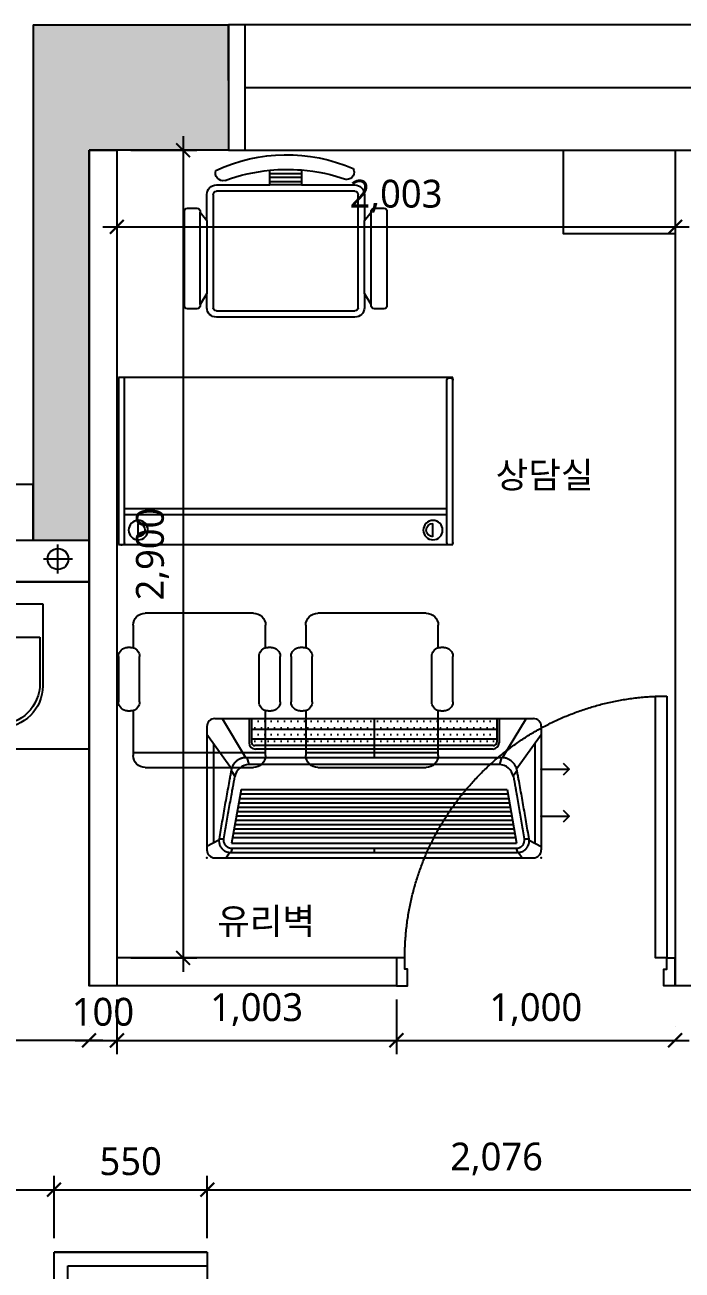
# Model space of a CAD drawing. Header units: metres. Extents: x 11578468 to 47831421, y -58341524 to -14256839.
# Drawn here: x 23782684 to 23785042, y -29024408 to -29019937 of the extents above; entities that cross this region are included whole.
import ezdxf
from ezdxf.enums import TextEntityAlignment as Align

# ---------------------------------------------------------------- set-up
doc = ezdxf.new("R2010")
doc.units = ezdxf.units.M
doc.header["$LTSCALE"] = 50
doc.header["$MEASUREMENT"] = 0
doc.linetypes.add('CENTER2', pattern=[28.575, 19.05, -3.175, 3.175, -3.175])
doc.linetypes.add('DH-HID2', pattern=[1.2, 0.8, -0.4])
doc.layers.get('0').update_dxf_attribs({"linetype": 'CONTINUOUS'})
doc.layers.get('DEFPOINTS').update_dxf_attribs({"linetype": 'CONTINUOUS'})
for name, color, linetype in [('0-ELC TEXT', 7, 'CONTINUOUS'), ('04_FUR', 6, 'CONTINUOUS'), ('3.기호.계단선', 30, 'CONTINUOUS'), ('CO-BATH', 6, 'CONTINUOUS'), ('DVM_INDOOR', 7, 'CONTINUOUS'), ('DVM_UNIT_BP', 7, 'CONTINUOUS'), ('DVM_UNIT_DP', 4, 'CONTINUOUS'), ('DVM_UNIT_LP', 3, 'CONTINUOUS'), ('FU-FURM', 251, 'DH-HID2'), ('FUR', 11, 'CONTINUOUS'), ('wall', 3, 'CONTINUOUS'), ('WIN', 4, 'CONTINUOUS'), ('WINDOW', 4, 'CONTINUOUS'), ('家具', 251, 'CONTINUOUS')]:
    doc.layers.add(name, color=color, linetype=linetype)
doc.layers.add('ha', color=8, linetype='CONTINUOUS', lineweight=5)
doc.layers.add('wall2', color=3, linetype='CONTINUOUS', lineweight=25)
doc.styles.add('HY 울릉도 L', font='malgun.ttf')
doc.styles.add('맑은 고딕', font='malgun.ttf')
doc.dimstyles.new('사본 50', dxfattribs={"dimscale": 50, "dimtxt": 2, "dimasz": 1, "dimexe": 1, "dimexo": 1, "dimgap": 1, "dimtad": 1, "dimdec": 0, "dimrnd": 0.05, "dimdsep": 46, "dimlunit": 6, "dimtxsty": 'HY 울릉도 L', "dimblk": 'ARCHTICK', "dimcen": 2.5, "dimdle": 1, "dimclrd": 133, "dimclre": 133, "dimclrt": 30, "dimadec": 0, "dimazin": 0, "dimtfac": 1, "dimtdec": 0, "dimtix": 1, "dimtmove": 2, "dimatfit": 3, "dimldrblk": 'ARCHTICK', "dimfxl": 1, "dimlwd": -1, "dimlwe": -1, "dimarcsym": 0})

# ---------------------------------------------------------------- blocks, each defined once
blk = doc.blocks.new('*U357')
at = {"layer": 'WIN', "linetype": 'Continuous'}
blk.add_line((60, -25), (4340, -25), dxfattribs=at)
for points in [[(0, -250), (4400, -250), (4400, 200), (0, 200)], [(0, -250), (60, -250), (60, 200), (0, 200)], [(4400, -250), (4340, -250), (4340, 200), (4400, 200)]]:
    blk.add_lwpolyline(points, close=True, dxfattribs=at)
blk = doc.blocks.new('sdagdgds')
at = {"layer": 'ha', "transparency": 33554687}
h = blk.add_hatch(color=256, dxfattribs=at)
h.dxf.hatch_style = 1
h.paths.add_polyline_path([(23725502, -29128457), (23728302, -29128457), (23728302, -29132607), (23728502, -29132607), (23728502, -29128257), (23728302, -29128257), (23725302, -29128257), (23725302, -29132557), (23725502, -29132557)])
h.paths.add_polyline_path([(23728502, -29133657), (23728302, -29133657), (23728302, -29133757), (23725502, -29133757), (23725502, -29133657), (23725302, -29133657), (23725302, -29133757), (23724848.0976572, -29133757), (23724752, -29133757), (23724752, -29136507), (23725152, -29136507), (23725152, -29137657), (23725352, -29137657), (23725352, -29137507), (23727752, -29137507), (23727952, -29137507), (23727952, -29137307), (23725352, -29137307), (23725352, -29136507), (23727052, -29136507), (23727052, -29136707), (23727252, -29136707), (23727252, -29136507), (23727252, -29135757), (23727252, -29135707), (23727052, -29135707), (23727052, -29135757), (23727052, -29136307), (23725352, -29136307), (23724952, -29136307), (23724952, -29133957), (23727052, -29133957), (23727052, -29134507), (23727252, -29134507), (23727252, -29133957), (23728502, -29133957)])
h.paths.add_polyline_path([(23727952, -29138607), (23727752, -29138607), (23727752, -29139637), (23725352, -29139637), (23725352, -29139457), (23725152, -29139457), (23725152, -29140057), (23725352, -29140057), (23725352, -29139837), (23727752, -29139837), (23727752, -29139907), (23727952, -29139907), (23727952, -29139837)])
h.paths.add_polyline_path([(23727952, -29141007), (23727752, -29141007), (23727752, -29142007), (23725352, -29142007), (23725352, -29141857), (23725152, -29141857), (23725152, -29144557), (23725652, -29144557), (23725652, -29144657), (23729552, -29144657), (23729552, -29144457), (23725852, -29144457), (23725852, -29144357), (23725352, -29144357), (23725352, -29142207), (23727952, -29142207)])
h.paths.add_polyline_path([(23731552, -29144307), (23730852, -29144307), (23730852, -29144457), (23730732, -29144457), (23730732, -29144657), (23732052, -29144657), (23732052, -29144457), (23731552, -29144457)])
h.paths.add_polyline_path([(23739502, -29144457), (23736702, -29144457), (23736702, -29144307), (23736002, -29144307), (23736002, -29144457), (23733202, -29144457), (23733202, -29144657), (23739502, -29144657)])
h.paths.add_polyline_path([(23745902, -29143307), (23745702, -29143307), (23745702, -29144457), (23744702, -29144457), (23744702, -29144307), (23744002, -29144307), (23744002, -29144457), (23743102, -29144457), (23743102, -29144657), (23745902, -29144657)])
h.paths.add_polyline_path([(23745902, -29133157), (23745702, -29133157), (23745702, -29139657), (23745902, -29139657)])
h.paths.add_polyline_path([(23745902, -29140857), (23745702, -29140857), (23745702, -29142157), (23745902, -29142157)])
h.paths.add_polyline_path([(23744602, -29136307), (23743902, -29136307), (23743902, -29136657), (23744602, -29136657)])
h.paths.add_polyline_path([(23736702, -29136307), (23736002, -29136307), (23736002, -29136657), (23736702, -29136657)])
h.paths.add_polyline_path([(23731602, -29136307), (23730902, -29136307), (23730902, -29136657), (23731602, -29136657)])
h.paths.add_polyline_path([(23745902, -29130707), (23745702, -29130707), (23745702, -29131957), (23745902, -29131957)])
h.paths.add_polyline_path([(23745902, -29128257), (23743802, -29128257), (23743802, -29128457), (23743802, -29128707), (23744502, -29128707), (23744502, -29128457), (23745702, -29128457), (23745702, -29129607), (23745902, -29129607)])
h.paths.add_polyline_path([(23731602, -29128457), (23731602, -29128257), (23730902, -29128257), (23730902, -29130107), (23731102, -29130107), (23731102, -29128707), (23731602, -29128707)])
h.paths.add_polyline_path([(23736702, -29128257), (23736002, -29128257), (23736002, -29128457), (23736002, -29128707), (23736702, -29128707), (23736702, -29128457)])
at = {"layer": 'wall'}
for p, q in [((23730902, -29128257), (23731602, -29128257)), ((23730902, -29128257), (23730902, -29130107)), ((23731602, -29128457), (23731602, -29128257)), ((23731602, -29128457), (23731602, -29128707)), ((23731102, -29128707), (23731102, -29130107)), ((23731602, -29128707), (23731102, -29128707))]:
    blk.add_line(p, q, dxfattribs=at)
at = {"layer": 'WIN', "linetype": 'Continuous'}
blk.add_lwpolyline([(23730902, -29129907), (23728502, -29129907), (23728502, -29130107), (23730902, -29130107)], close=True, dxfattribs=at)
blk.add_blockref('*U357', (23731602, -29128457), dxfattribs=at)
blk = doc.blocks.new('B-003')
blk.add_line((0, 0), (0, -65))
at = {"layer": 'CO-BATH'}
for p, q in [((-252.5, 0), (-252.5, -295)), ((252.5, 0), (-252.5, 0)), ((252.5, -295), (252.5, 0)), ((-102.5, -445), (102.5, -445))]:
    blk.add_line(p, q, dxfattribs=at)
at = {"layer": 'CO-BATH', "color": 8}
for p, q in [((-12.5, -60), (-12.5, -150.5)), ((12.5, -60), (12.5, -150.5)), ((-242.5, -120), (-242.5, -285)), ((242.5, -120), (-242.5, -120)), ((242.5, -285), (242.5, -120)), ((-14.5, -155.5), (-14.5, -160.5)), ((-14.5, -160.5), (14.5, -160.5)), ((-13.5, -150.5), (-13.5, -155.5)), ((13.5, -150.5), (13.5, -155.5)), ((14.5, -155.5), (14.5, -160.5)), ((-92.5, -435), (92.5, -435))]:
    blk.add_line(p, q, dxfattribs=at)
at = {"layer": 'CO-BATH', "color": 251}
for p, q in [((-14.5, -155.5), (14.5, -155.5)), ((-13.5, -150.5), (13.5, -150.5))]:
    blk.add_line(p, q, dxfattribs=at)
at = {"layer": 'CO-BATH', "color": 8}
blk.add_circle((0, -195), 25, dxfattribs=at)
at = {"layer": 'CO-BATH', "color": 251}
blk.add_circle((0, -195), 20, dxfattribs=at)
at = {"layer": 'CO-BATH', "color": 8}
for centre, radius, start, end in [((0, -60), 35, 290.9248, 249.0751), ((0, -60), 12.5, 360, 180), ((-92.5, -285), 150, 180, 270), ((92.5, -285), 150, 270, 0)]:
    blk.add_arc(centre, radius, start, end, dxfattribs=at)
at = {"layer": 'CO-BATH', "color": 251}
for radius, start, end in [(30, 294.6243, 245.3757), (25, 300, 240), (18, 313.9829, 226.017)]:
    blk.add_arc((0, -60), radius, start, end, dxfattribs=at)
at = {"layer": 'CO-BATH'}
for centre, start, end in [((-102.5, -295), 180, 270), ((102.5, -295), 270, 0)]:
    blk.add_arc(centre, 150, start, end, dxfattribs=at)
blk = doc.blocks.new('$plan$00002539')
at = {"layer": 'FUR', "color": 251}
for p, q in [((581.9, 600), (970.6, 600)), ((1201.4, 600), (1590.1, 600)), ((538.4, 395.7), (538.4, 556.6)), ((538.4, 545.7), (1014.1, 545.7)), ((1014.1, 556.6), (1014.1, 395.7)), ((1157.9, 395.7), (1157.9, 556.6)), ((1157.9, 545.7), (1633.6, 545.7)), ((1633.6, 556.6), (1633.6, 395.7)), ((486, 201.5), (486, 364.4)), ((518.6, 396.9), (529.4, 396.9)), ((562, 364.4), (562, 201.5)), ((990.5, 364.4), (990.5, 201.5)), ((1023.1, 396.9), (1033.9, 396.9)), ((1066.5, 364.4), (1066.5, 201.5)), ((1105.5, 201.5), (1105.5, 364.4)), ((1138.1, 396.9), (1148.9, 396.9)), ((1181.5, 364.4), (1181.5, 201.5)), ((1610, 364.4), (1610, 201.5)), ((1642.6, 396.9), (1653.4, 396.9)), ((1686, 364.4), (1686, 201.5)), ((529.4, 168.9), (518.6, 168.9)), ((538.4, 89.6), (538.4, 170.2)), ((1014.1, 170.2), (1014.1, 89.6)), ((1033.9, 168.9), (1023.1, 168.9)), ((1023.1, 168.9), (1023.1, 168.9)), ((1148.9, 168.9), (1138.1, 168.9)), ((1157.9, 89.6), (1157.9, 170.2)), ((1633.6, 170.2), (1633.6, 89.6)), ((1653.4, 168.9), (1642.6, 168.9)), ((970.6, 46.2), (581.9, 46.2)), ((1590.1, 46.2), (1201.4, 46.2)), ((485.9, -800), (485.9, -200)), ((485.9, -200), (1685.9, -200)), ((494.6, -199), (499, -199)), ((507.6, -207.7), (507.6, -799)), ((1664.2, -207.7), (1664.2, -790.3)), ((1677.2, -199), (1672.9, -199)), ((1685.9, -200), (1685.9, -800)), ((557.3, -228.3), (557.3, -276.1)), ((1614.6, -228.3), (1614.6, -276.1)), ((507.6, -308.6), (1664.2, -308.6)), ((507.6, -330.3), (1664.2, -330.3)), ((582.8, -800), (485.9, -800)), ((582.8, -800), (485.9, -800)), ((1685.9, -800), (582.8, -800)), ((582.8, -800), (582.8, -800)), ((1672.9, -799), (1677.2, -799)), ((1334.6, -1016.8), (837.2, -1016.8)), ((722.5, -1057.8), (722.5, -1396.9)), ((767.7, -1046.5), (733.8, -1046.5)), ((779, -1061.9), (779, -1057.8)), ((803.3, -1102), (779, -1061.9)), ((779, -1061.9), (779, -1393.5)), ((803.3, -1050.7), (803.3, -1102)), ((825.9, -1457.7), (825.9, -1050.7)), ((837.2, -1039.4), (1334.6, -1039.4)), ((1345.9, -1050.7), (1345.9, -1457.7)), ((1368.5, -1102), (1368.5, -1050.7)), ((1392.9, -1061.9), (1368.5, -1102)), ((1392.9, -1057.8), (1392.9, -1061.9)), ((1392.9, -1061.9), (1392.9, -1393.5)), ((1438.1, -1046.5), (1404.2, -1046.5)), ((1449.4, -1396.9), (1449.4, -1057.8)), ((803.3, -1363.5), (803.3, -1102)), ((1368.5, -1102), (1368.5, -1363.5)), ((779, -1393.5), (803.3, -1363.5)), ((803.3, -1363.5), (803.3, -1457.7)), ((1368.5, -1457.7), (1368.5, -1363.5)), ((1368.5, -1363.5), (1392.9, -1393.5)), ((733.8, -1408.2), (767.7, -1408.2)), ((779, -1396.9), (779, -1393.5)), ((1392.9, -1393.5), (1392.9, -1396.9)), ((1404.2, -1408.2), (1438.1, -1408.2)), ((1334.6, -1469), (837.2, -1469)), ((837.2, -1491.6), (1029.3, -1491.6)), ((1142.6, -1491.6), (1029.3, -1491.6)), ((1029.3, -1491.6), (1029.3, -1544.5)), ((1142.6, -1503.1), (1029.3, -1503.1)), ((1142.6, -1518.5), (1029.3, -1518.5)), ((1142.6, -1545.4), (1142.6, -1491.6)), ((1142.6, -1491.6), (1334.6, -1491.6)), ((1142.6, -1531.5), (1029.3, -1531.5))]:
    blk.add_line(p, q, dxfattribs=at)
for centre in [(557.3, -252.2), (1614.6, -252.2)]:
    blk.add_circle(centre, 34.7, dxfattribs=at)
for centre, radius, start, end in [((581.9, 556.6), 43.4, 90, 180), ((970.6, 556.6), 43.4, 0, 90), ((1201.4, 556.6), 43.4, 90, 180), ((1590.1, 556.6), 43.4, 0, 90), ((518.6, 364.4), 32.6, 90, 180), ((529.4, 364.4), 32.6, 73.9721, 90), ((529.4, 364.4), 32.6, 0, 73.9721), ((1023.1, 364.4), 32.6, 106.0279, 180), ((1023.1, 364.4), 32.6, 90, 106.0279), ((1033.9, 364.4), 32.6, 0, 90), ((1138.1, 364.4), 32.6, 90, 180), ((1148.9, 364.4), 32.6, 73.9721, 90), ((1148.9, 364.4), 32.6, 0, 73.9721), ((1642.6, 364.4), 32.6, 106.0279, 180), ((1642.6, 364.4), 32.6, 90, 106.0279), ((1653.4, 364.4), 32.6, 0, 90), ((518.6, 201.5), 32.6, 180, 270), ((529.4, 201.5), 32.6, 286.0279, 0), ((1023.1, 201.5), 32.6, 180, 253.9721), ((1033.9, 201.5), 32.6, 270, 0), ((1138.1, 201.5), 32.6, 180, 270), ((1148.9, 201.5), 32.6, 286.0279, 0), ((1642.6, 201.5), 32.6, 180, 253.9721), ((1653.4, 201.5), 32.6, 270, 0), ((529.4, 201.5), 32.6, 270, 286.0279), ((1023.1, 201.5), 32.6, 253.9721, 270), ((1148.9, 201.5), 32.6, 270, 286.0279), ((1642.6, 201.5), 32.6, 253.9721, 270), ((581.9, 89.6), 43.4, 180, 270), ((970.6, 89.6), 43.4, 270, 0), ((1201.4, 89.6), 43.4, 180, 270), ((1590.1, 89.6), 43.4, 270, 0), ((494.6, -207.7), 8.69, 90, 180), ((499, -207.7), 8.69, 0, 90), ((1672.9, -207.7), 8.69, 90, 180), ((1677.2, -207.7), 8.69, 0, 90), ((557.3, -252.2), 23.9, 270, 90), ((1614.6, -252.2), 23.9, 90, 270), ((1672.9, -790.3), 8.69, 180, 270), ((1677.2, -790.3), 8.69, 270, 0), ((837.2, -1050.7), 33.9, 90, 180), ((1334.6, -1050.7), 33.9, 0, 90), ((733.8, -1057.8), 11.3, 90, 180), ((767.7, -1057.8), 11.3, 0, 90), ((837.2, -1050.7), 11.3, 90, 180), ((1334.6, -1050.7), 11.3, 0, 90), ((1404.2, -1057.8), 11.3, 90, 180), ((1438.1, -1057.8), 11.3, 0, 90), ((733.8, -1396.9), 11.3, 180, 270), ((767.7, -1396.9), 11.3, 270, 0), ((1404.2, -1396.9), 11.3, 180, 270), ((1438.1, -1396.9), 11.3, 270, 0), ((837.2, -1457.7), 33.9, 180, 270), ((837.2, -1457.7), 11.3, 180, 270), ((1334.6, -1457.7), 33.9, 270, 0), ((1334.6, -1457.7), 11.3, 270, 0), ((862.3, -1535.1), 28.4, 77.6258, 197.8047), ((1091.3, -907.2), 640.3, 249.6237, 264.4446), ((1091.3, -907.2), 640.3, 274.5944, 289.5086), ((1304.2, -1537.9), 27.2, 332.4673, 88.0646), ((1089.1, -999), 601, 245.0156, 293.4469), ((1091.3, -907.2), 640.3, 264.4446, 274.5944)]:
    blk.add_arc(centre, radius, start, end, dxfattribs=at)
blk = doc.blocks.new('_ArchTick')
at = {"color": 0, "linetype": 'ByBlock', "const_width": 0.15}
blk.add_lwpolyline([(-0.5, -0.5), (0.5, 0.5)], dxfattribs=at)
blk = doc.blocks.new('*D2353')
at = {"layer": 'DEFPOINTS', "color": 0}
for p in [(23782113.7, -29023582.7), (23782113.7, -29023582.7), (23782913.7, -29023582.7)]:
    blk.add_point(p, dxfattribs=at)
at = {"layer": 'wall', "color": 133, "ltscale": 10}
for p, q in [((23782113.7, -29023532.7), (23782113.7, -29023532.7)), ((23782913.7, -29023532.7), (23782913.7, -29023532.7)), ((23782963.7, -29023582.7), (23782063.7, -29023582.7))]:
    blk.add_line(p, q, dxfattribs=at)
at = {"layer": 'wall', "color": 133, "xscale": 50, "yscale": 50, "zscale": 50, "rotation": 180}
blk.add_blockref('_ArchTick', (23782113.7, -29023582.7), dxfattribs=at)
at = {"layer": 'wall', "color": 133, "xscale": 50, "yscale": 50, "zscale": 50}
blk.add_blockref('_ArchTick', (23782913.7, -29023582.7), dxfattribs=at)
at = {"layer": 'wall', "color": 30, "ltscale": 10, "insert": (23782513.7, -29023481.1), "char_height": 100, "attachment_point": 5, "style": 'HY 울릉도 L'}
blk.add_mtext('800', dxfattribs=at)
blk = doc.blocks.new('*D2410')
at = {"layer": 'DEFPOINTS', "color": 0}
for p in [(23782788.1, -29024118.9), (23781713.7, -29024336.6), (23782788.1, -29024342.8)]:
    blk.add_point(p, dxfattribs=at)
at = {"layer": 'wall', "color": 133, "ltscale": 10}
for p, q in [((23781713.7, -29024286.6), (23781713.7, -29024068.9)), ((23782788.1, -29024292.8), (23782788.1, -29024068.9)), ((23781663.7, -29024118.9), (23782838.1, -29024118.9))]:
    blk.add_line(p, q, dxfattribs=at)
at = {"layer": 'wall', "color": 133, "xscale": 50, "yscale": 50, "zscale": 50, "rotation": 180}
blk.add_blockref('_ArchTick', (23781713.7, -29024118.9), dxfattribs=at)
at = {"layer": 'wall', "color": 133, "xscale": 50, "yscale": 50, "zscale": 50}
blk.add_blockref('_ArchTick', (23782788.1, -29024118.9), dxfattribs=at)
at = {"layer": 'wall', "color": 30, "ltscale": 10, "insert": (23782250.9, -29024008.6), "char_height": 100, "attachment_point": 5, "style": 'HY 울릉도 L'}
blk.add_mtext('1,074', dxfattribs=at)
blk = doc.blocks.new('*D2411')
at = {"layer": 'DEFPOINTS', "color": 0}
for p in [(23783338.1, -29024118.9), (23782788.1, -29024342.8), (23783338.1, -29024342.8)]:
    blk.add_point(p, dxfattribs=at)
at = {"layer": 'wall', "color": 133, "ltscale": 10}
for p, q in [((23782788.1, -29024292.8), (23782788.1, -29024068.9)), ((23783338.1, -29024292.8), (23783338.1, -29024068.9)), ((23782738.1, -29024118.9), (23783388.1, -29024118.9))]:
    blk.add_line(p, q, dxfattribs=at)
at = {"layer": 'wall', "color": 133, "xscale": 50, "yscale": 50, "zscale": 50, "rotation": 180}
blk.add_blockref('_ArchTick', (23782788.1, -29024118.9), dxfattribs=at)
at = {"layer": 'wall', "color": 133, "xscale": 50, "yscale": 50, "zscale": 50}
blk.add_blockref('_ArchTick', (23783338.1, -29024118.9), dxfattribs=at)
at = {"layer": 'wall', "color": 30, "ltscale": 10, "insert": (23783063.1, -29024017.2), "char_height": 100, "attachment_point": 5, "style": 'HY 울릉도 L'}
blk.add_mtext('550', dxfattribs=at)
blk = doc.blocks.new('*D2412')
at = {"layer": 'DEFPOINTS', "color": 0}
for p in [(23785413.7, -29024085.5), (23785413.7, -29024118.9), (23783338.1, -29024342.8)]:
    blk.add_point(p, dxfattribs=at)
at = {"layer": 'wall', "color": 133, "ltscale": 10}
for p, q in [((23783338.1, -29024292.8), (23783338.1, -29024068.9)), ((23783288.1, -29024118.9), (23785463.7, -29024118.9)), ((23785413.7, -29024135.5), (23785413.7, -29024168.9))]:
    blk.add_line(p, q, dxfattribs=at)
at = {"layer": 'wall', "color": 133, "xscale": 50, "yscale": 50, "zscale": 50, "rotation": 180}
blk.add_blockref('_ArchTick', (23783338.1, -29024118.9), dxfattribs=at)
at = {"layer": 'wall', "color": 133, "xscale": 50, "yscale": 50, "zscale": 50}
blk.add_blockref('_ArchTick', (23785413.7, -29024118.9), dxfattribs=at)
at = {"layer": 'wall', "color": 30, "ltscale": 10, "insert": (23784375.9, -29024008.8), "char_height": 100, "attachment_point": 5, "style": 'HY 울릉도 L'}
blk.add_mtext('2,076', dxfattribs=at)
blk = doc.blocks.new('*U2426')
at = {"layer": 'WIN', "linetype": 'Continuous', "transparency": 33554687}
for points in [[(30, 1140), (30, 200), (70, 200), (70, 1140)], [(0, 200), (0, 100), (40, 100), (40, 160), (30, 160), (30, 200)], [(1000, 200), (1000, 100), (960, 100), (960, 160), (970, 160), (970, 200)]]:
    blk.add_lwpolyline(points, close=True, dxfattribs=at)
at = {"layer": 'WIN', "linetype": 'CENTER2', "ltscale": 20, "transparency": 33554687}
blk.add_arc((30, 200), 940, 0, 90, dxfattribs=at)
blk = doc.blocks.new('*D2430')
at = {"layer": 'DEFPOINTS', "color": 0}
for p in [(23782913.7, -29023582.7), (23783013.7, -29023582.7), (23783013.7, -29023582.7)]:
    blk.add_point(p, dxfattribs=at)
at = {"layer": 'wall', "color": 133, "ltscale": 10}
for p, q in [((23782913.7, -29023532.7), (23782913.7, -29023532.7)), ((23783013.7, -29023532.7), (23783013.7, -29023532.7)), ((23782863.7, -29023582.7), (23783063.7, -29023582.7))]:
    blk.add_line(p, q, dxfattribs=at)
at = {"layer": 'wall', "color": 133, "xscale": 50, "yscale": 50, "zscale": 50}
blk.add_blockref('_ArchTick', (23782913.7, -29023582.7), dxfattribs=at)
at = {"layer": 'wall', "color": 133, "xscale": 50, "yscale": 50, "zscale": 50, "rotation": 180}
blk.add_blockref('_ArchTick', (23783013.7, -29023582.7), dxfattribs=at)
at = {"layer": 'wall', "color": 30, "ltscale": 10, "insert": (23782963.7, -29023480.8), "char_height": 100, "attachment_point": 5, "style": 'HY 울릉도 L'}
blk.add_mtext('100', dxfattribs=at)
blk = doc.blocks.new('*D2431')
at = {"layer": 'DEFPOINTS', "color": 0}
for p in [(23784016.7, -29023582.7), (23785016.7, -29023582.7), (23785016.7, -29023582.7)]:
    blk.add_point(p, dxfattribs=at)
at = {"layer": 'wall', "color": 133, "ltscale": 10}
for p, q in [((23784016.7, -29023532.7), (23784016.7, -29023532.7)), ((23785016.7, -29023532.7), (23785016.7, -29023532.7)), ((23783966.7, -29023582.7), (23785066.7, -29023582.7))]:
    blk.add_line(p, q, dxfattribs=at)
at = {"layer": 'wall', "color": 133, "xscale": 50, "yscale": 50, "zscale": 50, "rotation": 180}
blk.add_blockref('_ArchTick', (23784016.7, -29023582.7), dxfattribs=at)
at = {"layer": 'wall', "color": 133, "xscale": 50, "yscale": 50, "zscale": 50}
blk.add_blockref('_ArchTick', (23785016.7, -29023582.7), dxfattribs=at)
at = {"layer": 'wall', "color": 30, "ltscale": 10, "insert": (23784516.7, -29023472.4), "char_height": 100, "attachment_point": 5, "style": 'HY 울릉도 L'}
blk.add_mtext('1,000', dxfattribs=at)
blk = doc.blocks.new('1212412')
at = {"ltscale": 30}
for p, q in [((23839185.8, -29096854.2), (23839185.8, -29096749.2)), ((23839238.3, -29096801.7), (23839133.3, -29096801.7))]:
    blk.add_line(p, q, dxfattribs=at)
blk.add_circle((23839185.8, -29096801.7), 37.5, dxfattribs=at)
blk = doc.blocks.new('*D2435')
at = {"layer": 'DEFPOINTS', "color": 0}
for p in [(23783013.7, -29020386.6), (23783013.7, -29023286.6), (23783251.1, -29023286.6)]:
    blk.add_point(p, dxfattribs=at)
at = {"layer": 'wall', "color": 133, "ltscale": 10}
for p, q in [((23783251.1, -29020336.6), (23783251.1, -29023336.6)), ((23783063.7, -29020386.6), (23783301.1, -29020386.6)), ((23783063.7, -29023286.6), (23783301.1, -29023286.6))]:
    blk.add_line(p, q, dxfattribs=at)
at = {"layer": 'wall', "color": 133, "xscale": 50, "yscale": 50, "zscale": 50}
for p, rotation in [((23783251.1, -29020386.6), 90), ((23783251.1, -29023286.6), 270)]:
    blk.add_blockref('_ArchTick', p, dxfattribs=dict(at, rotation=rotation))
at = {"layer": 'wall', "color": 30, "ltscale": 10, "insert": (23783141.1, -29021836.6), "char_height": 100, "attachment_point": 5, "rotation": 90, "style": 'HY 울릉도 L'}
blk.add_mtext('2,900', dxfattribs=at)
blk = doc.blocks.new('13')
at = {"layer": 'FU-FURM', "color": 8, "ltscale": 30}
for p, q in [((23838748.4, -29105335.8), (23838748.4, -29104785.8)), ((23838748.4, -29104785.8), (23839348.4, -29104785.8)), ((23838748.4, -29104785.8), (23838748.4, -29105335.8)), ((23838798.4, -29105285.8), (23838798.4, -29104785.8)), ((23838798.4, -29104785.8), (23839298.4, -29104785.8)), ((23839298.4, -29104785.8), (23839298.4, -29105285.8)), ((23839348.4, -29104785.8), (23839348.4, -29105335.8)), ((23839348.4, -29104785.8), (23839948.4, -29104785.8)), ((23839398.4, -29105285.8), (23839398.4, -29104785.8)), ((23839398.4, -29104785.8), (23839898.4, -29104785.8)), ((23839898.4, -29104785.8), (23839898.4, -29105285.8)), ((23839948.4, -29104785.8), (23839948.4, -29105335.8)), ((23839948.4, -29104785.8), (23840548.4, -29104785.8)), ((23839998.4, -29105285.8), (23839998.4, -29104785.8)), ((23839998.4, -29104785.8), (23840498.4, -29104785.8)), ((23840498.4, -29104785.8), (23840498.4, -29105285.8)), ((23840548.4, -29104785.8), (23840548.4, -29105335.8)), ((23839298.4, -29105285.8), (23838798.4, -29105285.8)), ((23839898.4, -29105285.8), (23839398.4, -29105285.8)), ((23840498.4, -29105285.8), (23839998.4, -29105285.8)), ((23839348.4, -29105335.8), (23838748.4, -29105335.8)), ((23839948.4, -29105335.8), (23839348.4, -29105335.8)), ((23840548.4, -29105335.8), (23839948.4, -29105335.8))]:
    blk.add_line(p, q, dxfattribs=at)
blk = doc.blocks.new('*D2448')
at = {"layer": 'DEFPOINTS', "color": 0}
for p in [(23783013.7, -29023386.6), (23784016.7, -29023386.6), (23784016.7, -29023582.7)]:
    blk.add_point(p, dxfattribs=at)
at = {"layer": 'wall', "color": 133, "ltscale": 10}
for p, q in [((23783013.7, -29023436.6), (23783013.7, -29023632.7)), ((23784016.7, -29023436.6), (23784016.7, -29023632.7)), ((23782963.7, -29023582.7), (23784066.7, -29023582.7))]:
    blk.add_line(p, q, dxfattribs=at)
at = {"layer": 'wall', "color": 133, "xscale": 50, "yscale": 50, "zscale": 50, "rotation": 180}
blk.add_blockref('_ArchTick', (23783013.7, -29023582.7), dxfattribs=at)
at = {"layer": 'wall', "color": 133, "xscale": 50, "yscale": 50, "zscale": 50}
blk.add_blockref('_ArchTick', (23784016.7, -29023582.7), dxfattribs=at)
at = {"layer": 'wall', "color": 30, "ltscale": 10, "insert": (23783515.2, -29023472.4), "char_height": 100, "attachment_point": 5, "style": 'HY 울릉도 L'}
blk.add_mtext('1,003', dxfattribs=at)
blk = doc.blocks.new('*D2464')
at = {"layer": 'DEFPOINTS', "color": 0}
for p in [(23783013.7, -29020386.6), (23785016.7, -29020386.6), (23785016.7, -29020661.8)]:
    blk.add_point(p, dxfattribs=at)
at = {"layer": 'wall', "color": 133, "ltscale": 10}
for p, q in [((23783013.7, -29020436.6), (23783013.7, -29020711.8)), ((23785016.7, -29020436.6), (23785016.7, -29020711.8)), ((23782963.7, -29020661.8), (23785066.7, -29020661.8))]:
    blk.add_line(p, q, dxfattribs=at)
at = {"layer": 'wall', "color": 133, "xscale": 50, "yscale": 50, "zscale": 50, "rotation": 180}
blk.add_blockref('_ArchTick', (23783013.7, -29020661.8), dxfattribs=at)
at = {"layer": 'wall', "color": 133, "xscale": 50, "yscale": 50, "zscale": 50}
blk.add_blockref('_ArchTick', (23785016.7, -29020661.8), dxfattribs=at)
at = {"layer": 'wall', "color": 30, "ltscale": 10, "insert": (23784015.2, -29020551.7), "char_height": 100, "attachment_point": 5, "style": 'HY 울릉도 L'}
blk.add_mtext('2,003', dxfattribs=at)
blk = doc.blocks.new('DVM_DP_VEC')
at = {"layer": 'DVM_UNIT_DP', "color": 0}
blk.add_line((0, 0), (100, 0), dxfattribs=at)
blk.add_lwpolyline([(78.8, 21.2), (100, 0), (78.8, -21.2)], dxfattribs=at)
blk.add_point((0, 0), dxfattribs=at)
blk = doc.blocks.new('DVM_LP_VEC')
at = {"layer": 'DVM_UNIT_LP', "color": 0}
blk.add_line((0, 0), (100, 0), dxfattribs=at)
blk.add_lwpolyline([(78.8, 21.2), (100, 0), (78.8, -21.2)], dxfattribs=at)
blk.add_point((0, 0), dxfattribs=at)
blk = doc.blocks.new('DVM_ID_CST_WF1W_AP_970X135X410_T_BLO')
at = {"layer": 'DVM_INDOOR'}
h = blk.add_hatch(dxfattribs=at)
h.set_pattern_fill('DOTS', color=0, scale=15)
h.set_pattern_definition([(0, (0, 0), (11.90625, 23.8125), [0, -23.8125])])
h.paths.add_polyline_path([(439.8, 426.9), (-439.8, 426.9), (-439.8, 415.1, 0.414214), (-427.8, 403.1), (427.8, 403.1, 0.414214), (439.8, 415.1)])
h.paths.add_polyline_path([(439.8, 461.7), (-439.8, 461.7), (-439.8, 426.9), (439.8, 426.9)])
h.paths.add_polyline_path([(439.8, 500.1), (-439.8, 500.1), (-439.8, 461.7), (439.8, 461.7)])
at = {"layer": 'DVM_INDOOR', "color": 0}
for p, q in [((-571.5, 500.1), (571.5, 500.1)), ((-545.5, 500.1), (-461, 360)), ((-448.5, 500.1), (-448.5, 413.7)), ((-439.8, 500.1), (-439.8, 415.1)), ((0, 499.5), (0, 360)), ((439.8, 500.1), (439.8, 415.1)), ((448.5, 500.1), (448.5, 413.7)), ((545.5, 500.1), (461, 360)), ((-600, 471.6), (-600, 28.6)), ((-439.6, 461.7), (439.8, 461.7)), ((600, 471.6), (600, 28.6)), ((-511.5, 319.5), (-600, 442.6)), ((-576.8, 410.1), (-576.8, 52.9)), ((439.8, 426.9), (-439.8, 426.9)), ((427.8, 403.1), (-427.8, 403.1)), ((511.5, 319.5), (600, 442.6)), ((576.8, 410.1), (576.8, 53)), ((-461, 360), (460.9, 360)), ((-456.7, 360), (-449.8, 334.8)), ((425.5, 390.7), (-425.6, 390.7)), ((456.7, 360), (449.8, 334.8)), ((-513, 313.3), (-499.3, 293.9)), ((448.5, 334.8), (-448.5, 334.8)), ((513, 313.3), (499.3, 293.9)), ((-476.9, 245.9), (-511.1, 53.5)), ((-479.8, 229.5), (479.8, 229.5)), ((-476.9, 245.9), (476.9, 245.9)), ((476.9, 245.9), (511.2, 53.5)), ((-488.2, 182.4), (488.2, 182.4)), ((-485.4, 198), (485.4, 198)), ((-482.6, 213.6), (482.6, 213.6)), ((-496.5, 135.8), (496.5, 135.8)), ((-493.7, 151.4), (493.7, 151.4)), ((-490.9, 167), (490.9, 167)), ((-502.1, 104.4), (502.1, 104.4)), ((-499.3, 120.2), (499.3, 120.2)), ((-556.7, 63.5), (-600, 40.7)), ((-556.2, 68.5), (-538.9, 68.5)), ((-511.1, 53.5), (511.2, 53.5)), ((-507.6, 73.5), (507.6, 73.5)), ((-504.8, 89.1), (504.8, 89.1)), ((538.9, 68.6), (556.2, 68.5)), ((556.7, 63.5), (600, 40.8)), ((-571.5, 0.1), (571.5, 0.1)), ((-518.6, 19.8), (-530.9, 0.1)), ((-509.2, 33.4), (-514.6, 19.6)), ((-514.6, 19.6), (514.6, 19.6)), ((509.2, 33.4), (-509.2, 33.4)), ((0, 33.4), (0, 19.6)), ((509.2, 33.4), (514.6, 19.6)), ((518.6, 19.8), (530.9, 0.1))]:
    blk.add_line(p, q, dxfattribs=at)
for centre, radius, start, end in [((-571.5, 471.6), 28.5, 89.9991, 180), ((571.5, 471.6), 28.5, 0, 89.9991), ((-425.5, 413.7), 23, 180, 270), ((-427.8, 415.1), 12, 180, 270), ((425.5, 413.7), 23, 270, 0), ((427.8, 415.1), 12, 270, 0), ((-448.5, 282.8), 52, 90, 169.5496), ((448.5, 282.8), 52, 10.4498, 90), ((-571.5, 28.6), 28.5, 180, 269.9991), ((571.5, 28.6), 28.5, 269.9991, 0)]:
    blk.add_arc(centre, radius, start, end, dxfattribs=at)
for points, knots in [([(-461, 360), (-461.1, 360), (-461.2, 360), (-461.3, 360), (-461.4, 360), (-461.5, 360), (-461.6, 360), (-461.8, 360), (-461.9, 359.9), (-462, 359.9), (-462.1, 359.9), (-462.3, 359.9), (-462.4, 359.9), (-462.5, 359.9), (-462.6, 359.9), (-462.8, 359.9), (-462.9, 359.9), (-463, 359.9), (-463.1, 359.9), (-463.2, 359.9), (-463.4, 359.9), (-463.5, 359.9), (-463.6, 359.9), (-463.7, 359.8), (-463.9, 359.8), (-464, 359.8), (-464.1, 359.8), (-464.2, 359.8), (-464.3, 359.8), (-464.5, 359.8), (-464.6, 359.8), (-464.7, 359.8), (-464.8, 359.7), (-465, 359.7), (-465.1, 359.7), (-465.2, 359.7), (-465.3, 359.7), (-465.4, 359.7), (-465.6, 359.7), (-465.7, 359.7), (-465.8, 359.6), (-466.3, 359.6), (-467.1, 359.5), (-468.1, 359.3), (-468.9, 359.2), (-469.5, 359.1), (-469.8, 359.1), (-469.8, 359), (-469.9, 359), (-470, 359), (-470.1, 359), (-470.3, 359), (-470.7, 358.9), (-471.4, 358.7), (-472.3, 358.5), (-473.1, 358.3), (-473.7, 358.2), (-474.2, 358), (-474.6, 357.9), (-475, 357.8), (-475.4, 357.7), (-475.8, 357.6), (-476, 357.5), (-476.2, 357.5), (-476.3, 357.4), (-476.4, 357.4), (-476.5, 357.4), (-476.6, 357.3), (-476.9, 357.2), (-477.2, 357.1), (-477.6, 357), (-477.9, 356.9), (-478, 356.8), (-478.2, 356.8), (-478.3, 356.8), (-478.4, 356.7), (-478.6, 356.6), (-479, 356.5), (-479.5, 356.3), (-480.1, 356), (-480.8, 355.8), (-481.3, 355.5), (-481.8, 355.3), (-482.1, 355.2), (-482.4, 355.1), (-482.6, 355), (-482.8, 354.9), (-483, 354.8), (-483.2, 354.7), (-483.4, 354.6), (-483.6, 354.5), (-483.8, 354.4), (-484.1, 354.2), (-484.3, 354.1), (-484.5, 354), (-484.8, 353.9), (-485.1, 353.7), (-485.3, 353.6), (-485.7, 353.4), (-486, 353.2), (-486.4, 353), (-486.7, 352.8), (-487, 352.6), (-487.5, 352.3), (-488.1, 352), (-488.6, 351.7), (-489, 351.4), (-489.5, 351.1), (-489.9, 350.8), (-490.3, 350.6), (-490.5, 350.4), (-490.7, 350.2), (-491, 350.1), (-491.2, 349.9), (-491.6, 349.6), (-492, 349.3), (-492.3, 349.1), (-492.5, 348.9), (-492.7, 348.8), (-492.8, 348.7), (-492.9, 348.6), (-493, 348.6), (-493, 348.5), (-493.1, 348.5), (-493.1, 348.5), (-493.1, 348.4), (-493.2, 348.4), (-493.2, 348.4), (-493.2, 348.4), (-493.2, 348.4), (-493.2, 348.4), (-493.2, 348.4), (-493.2, 348.4), (-493.2, 348.4), (-493.2, 348.4), (-493.2, 348.4), (-493.2, 348.4), (-493.2, 348.4), (-493.2, 348.4), (-493.2, 348.4), (-493.2, 348.4), (-493.2, 348.4), (-493.2, 348.4), (-493.2, 348.4), (-493.2, 348.4), (-493.2, 348.4), (-493.2, 348.4), (-493.2, 348.4), (-493.2, 348.4), (-493.2, 348.4), (-493.2, 348.4), (-493.2, 348.4), (-493.2, 348.4), (-493.2, 348.4), (-493.2, 348.4), (-493.2, 348.4), (-493.2, 348.4), (-493.2, 348.4), (-493.2, 348.4), (-493.2, 348.4), (-493.2, 348.4), (-493.2, 348.4), (-493.2, 348.4), (-493.2, 348.4), (-493.2, 348.4), (-493.2, 348.4), (-493.2, 348.4), (-493.2, 348.4), (-493.2, 348.4), (-493.2, 348.4), (-493.2, 348.4), (-493.2, 348.4), (-493.2, 348.4), (-493.2, 348.4), (-493.2, 348.4), (-493.2, 348.4), (-493.2, 348.4), (-493.2, 348.4), (-493.2, 348.4), (-493.2, 348.4), (-493.2, 348.3), (-493.3, 348.3), (-493.3, 348.3), (-493.4, 348.3), (-493.4, 348.2), (-493.5, 348.1), (-493.6, 348.1), (-493.6, 348), (-493.7, 348), (-493.8, 347.9), (-493.9, 347.8), (-494.1, 347.7), (-494.2, 347.6), (-494.3, 347.5), (-494.4, 347.4), (-494.5, 347.3), (-494.7, 347.2), (-494.8, 347.1), (-494.9, 347), (-495, 346.9), (-495.1, 346.7), (-495.3, 346.6), (-495.4, 346.5), (-495.5, 346.4), (-495.6, 346.3), (-495.7, 346.2), (-495.9, 346.1), (-496, 346), (-496.1, 345.9), (-496.2, 345.8), (-496.3, 345.7), (-496.4, 345.6), (-496.6, 345.5), (-496.7, 345.4), (-496.8, 345.2), (-496.9, 345.1), (-497, 345), (-497.1, 344.9), (-497.2, 344.8), (-497.4, 344.7), (-497.5, 344.6), (-497.6, 344.5), (-497.7, 344.3), (-497.8, 344.2), (-497.9, 344.1), (-498, 344), (-498.1, 343.9), (-498.2, 343.8), (-498.4, 343.7), (-498.5, 343.5), (-498.6, 343.4), (-498.7, 343.3), (-498.8, 343.2), (-498.9, 343.1), (-499, 343), (-499.1, 342.9), (-499.2, 342.7), (-499.3, 342.6), (-499.4, 342.5), (-499.5, 342.4), (-499.7, 342.3), (-499.8, 342.1), (-499.9, 342), (-500, 341.9), (-500.1, 341.8), (-500.2, 341.7), (-500.3, 341.5), (-500.4, 341.4), (-500.5, 341.3), (-500.6, 341.2), (-500.7, 341.1), (-500.8, 340.9), (-500.9, 340.8), (-501.1, 340.6), (-501.2, 340.4), (-501.3, 340.3), (-501.4, 340.2), (-501.5, 340.1), (-501.6, 340), (-501.7, 339.8), (-501.8, 339.6), (-502, 339.4), (-502.1, 339.3), (-502.3, 339.1), (-502.4, 338.9), (-502.6, 338.7), (-502.7, 338.5), (-502.8, 338.3), (-503, 338.1), (-503.1, 337.9), (-503.3, 337.7), (-503.4, 337.6), (-503.4, 337.5), (-503.5, 337.5), (-503.5, 337.4), (-503.5, 337.4), (-503.5, 337.3), (-503.6, 337.3), (-503.6, 337.3), (-503.6, 337.3), (-503.6, 337.2), (-503.6, 337.2), (-503.6, 337.2), (-503.6, 337.2), (-503.6, 337.2), (-503.6, 337.2), (-503.6, 337.2), (-503.6, 337.2), (-503.6, 337.2), (-503.6, 337.2), (-503.6, 337.2), (-503.6, 337.2), (-503.6, 337.2), (-503.6, 337.2), (-503.6, 337.2), (-503.6, 337.2), (-503.6, 337.2), (-503.6, 337.2), (-503.6, 337.2), (-503.6, 337.2), (-503.6, 337.2), (-503.6, 337.2), (-503.6, 337.2), (-503.6, 337.2), (-503.6, 337.2), (-503.6, 337.2), (-503.6, 337.2), (-503.6, 337.2), (-503.6, 337.2), (-503.6, 337.2), (-503.6, 337.2), (-503.6, 337.2), (-503.6, 337.2), (-503.6, 337.2), (-503.6, 337.2), (-503.7, 337.2), (-503.7, 337.1), (-503.8, 337), (-503.8, 336.9), (-503.9, 336.8), (-504, 336.7), (-504.1, 336.5), (-504.2, 336.4), (-504.3, 336.3), (-504.3, 336.2), (-504.4, 336), (-504.5, 335.9), (-504.6, 335.8), (-504.6, 335.7), (-504.7, 335.6), (-504.8, 335.5), (-504.9, 335.2), (-505.2, 334.8), (-505.6, 334.1), (-506, 333.4), (-506.4, 332.8), (-506.6, 332.4), (-506.7, 332.2), (-506.7, 332.1), (-506.8, 332.1), (-506.8, 332), (-506.8, 332), (-506.9, 331.8), (-507, 331.6), (-507.2, 331.3), (-507.3, 331), (-507.5, 330.7), (-507.6, 330.4), (-507.8, 330), (-507.9, 329.7), (-508.1, 329.4), (-508.2, 329.2), (-508.3, 329), (-508.3, 328.9), (-508.4, 328.8), (-508.4, 328.6), (-508.5, 328.4), (-508.7, 327.9), (-509, 327.4), (-509.2, 326.9), (-509.4, 326.4), (-509.5, 326), (-509.6, 325.7), (-509.7, 325.5), (-509.7, 325.4), (-509.8, 325.2), (-509.9, 325), (-510, 324.8), (-510, 324.6), (-510.1, 324.4), (-510.1, 324.3), (-510.2, 324.1), (-510.2, 324), (-510.3, 323.8), (-510.3, 323.7), (-510.4, 323.6), (-510.4, 323.4), (-510.5, 323.3), (-510.5, 323.1), (-510.6, 322.9), (-510.6, 322.8), (-510.7, 322.6), (-510.7, 322.4), (-510.8, 322.3), (-510.8, 322.1), (-510.9, 321.9), (-510.9, 321.7), (-511, 321.5), (-511, 321.4), (-511.1, 321.2), (-511.2, 321), (-511.2, 320.8), (-511.3, 320.6), (-511.3, 320.3), (-511.4, 320.1), (-511.4, 319.9), (-511.5, 319.7), (-511.5, 319.6), (-511.5, 319.5)], [0, 0, 0, 0, 0.001765, 0.003529, 0.005294, 0.007059, 0.008823, 0.010588, 0.012352, 0.014116, 0.015881, 0.017645, 0.019409, 0.021173, 0.022937, 0.024702, 0.026466, 0.028229, 0.029993, 0.031757, 0.033521, 0.035285, 0.037049, 0.038812, 0.040576, 0.042339, 0.044103, 0.045866, 0.04763, 0.049393, 0.051156, 0.05292, 0.054683, 0.056446, 0.058209, 0.059972, 0.061735, 0.063498, 0.065261, 0.067024, 0.068787, 0.07055, 0.088059, 0.10292, 0.115137, 0.124712, 0.126163, 0.127325, 0.1283, 0.12944, 0.131236, 0.133687, 0.136794, 0.151003, 0.163408, 0.174911, 0.186415, 0.19159, 0.197106, 0.202964, 0.209163, 0.215479, 0.219883, 0.221884, 0.22343, 0.224162, 0.225102, 0.227168, 0.231141, 0.237019, 0.24311, 0.247247, 0.24943, 0.251369, 0.252721, 0.254965, 0.258103, 0.262133, 0.271962, 0.28166, 0.291227, 0.300577, 0.307976, 0.312744, 0.315759, 0.320727, 0.323148, 0.325851, 0.328835, 0.332101, 0.335648, 0.339476, 0.343585, 0.347976, 0.34952, 0.354132, 0.360503, 0.364934, 0.3672, 0.375692, 0.383432, 0.384919, 0.389345, 0.400385, 0.40996, 0.418507, 0.426067, 0.432913, 0.441712, 0.447274, 0.451798, 0.455285, 0.458528, 0.464582, 0.469833, 0.478168, 0.484251, 0.486843, 0.490174, 0.493625, 0.495107, 0.495342, 0.496042, 0.496945, 0.497789, 0.498575, 0.499303, 0.499369, 0.499564, 0.499758, 0.499824, 0.499828, 0.499832, 0.499836, 0.49984, 0.499843, 0.499846, 0.499849, 0.499852, 0.499854, 0.499857, 0.49986, 0.499863, 0.499866, 0.499869, 0.499872, 0.499875, 0.499878, 0.499881, 0.499883, 0.499886, 0.499889, 0.499892, 0.499895, 0.499898, 0.499901, 0.499904, 0.499907, 0.499909, 0.499912, 0.499915, 0.499918, 0.499921, 0.499924, 0.499927, 0.49993, 0.499933, 0.499936, 0.499938, 0.499941, 0.499944, 0.499947, 0.49995, 0.499953, 0.499956, 0.499959, 0.499961, 0.499996, 0.500092, 0.500252, 0.500475, 0.500762, 0.501113, 0.502574, 0.503909, 0.505116, 0.50626, 0.507404, 0.508548, 0.510836, 0.513123, 0.515411, 0.517699, 0.519986, 0.522274, 0.524561, 0.526848, 0.529136, 0.531423, 0.53371, 0.535997, 0.538283, 0.54057, 0.542857, 0.545143, 0.54743, 0.549716, 0.552003, 0.554289, 0.556575, 0.558861, 0.561147, 0.563433, 0.565719, 0.568004, 0.57029, 0.572575, 0.574861, 0.577146, 0.579431, 0.581716, 0.584001, 0.586286, 0.588571, 0.590856, 0.59314, 0.595425, 0.597709, 0.599994, 0.602278, 0.604562, 0.606846, 0.60913, 0.611414, 0.613697, 0.615981, 0.618264, 0.620547, 0.622831, 0.625114, 0.627397, 0.62968, 0.631963, 0.634245, 0.636528, 0.63881, 0.641092, 0.643375, 0.645657, 0.647939, 0.65022, 0.652502, 0.655924, 0.659347, 0.661628, 0.663909, 0.66619, 0.668471, 0.670751, 0.673032, 0.676452, 0.679873, 0.683293, 0.686713, 0.690132, 0.693551, 0.69697, 0.700388, 0.703806, 0.707224, 0.710641, 0.714058, 0.714644, 0.715261, 0.71591, 0.716591, 0.717303, 0.718046, 0.718679, 0.719061, 0.719192, 0.719206, 0.719223, 0.719241, 0.719259, 0.719276, 0.719294, 0.719312, 0.719329, 0.719347, 0.719365, 0.719382, 0.7194, 0.719418, 0.719436, 0.719453, 0.719471, 0.719489, 0.719506, 0.719524, 0.719542, 0.719559, 0.719577, 0.719595, 0.719612, 0.71963, 0.719648, 0.719665, 0.719683, 0.719701, 0.719718, 0.719735, 0.719749, 0.719791, 0.719989, 0.720573, 0.721543, 0.722899, 0.724641, 0.72677, 0.729069, 0.73132, 0.733522, 0.735676, 0.737782, 0.739839, 0.741848, 0.743808, 0.74572, 0.747584, 0.749399, 0.751166, 0.761606, 0.772047, 0.783331, 0.796306, 0.801854, 0.804022, 0.805127, 0.806011, 0.806392, 0.80762, 0.810133, 0.813931, 0.81881, 0.823809, 0.828807, 0.833806, 0.838804, 0.843801, 0.848798, 0.852287, 0.855003, 0.856944, 0.858113, 0.859639, 0.864676, 0.87128, 0.879454, 0.889196, 0.896415, 0.902323, 0.906921, 0.909055, 0.911516, 0.914305, 0.917422, 0.920866, 0.924638, 0.926547, 0.928505, 0.930513, 0.93257, 0.934676, 0.936831, 0.939035, 0.941289, 0.943592, 0.945944, 0.948345, 0.950796, 0.953296, 0.955845, 0.958443, 0.961091, 0.963788, 0.966534, 0.96933, 0.972175, 0.975069, 0.978013, 0.981006, 0.984048, 0.98714, 0.990281, 0.993471, 0.996711, 1, 1, 1, 1]), ([(511.5, 319.5), (511.4, 319.8), (511.1, 321), (509.6, 325.2), (506.4, 332), (501.6, 338.8), (497.1, 343.6), (493.4, 347), (489.5, 350), (483.9, 353.5), (477.8, 356.3), (471.5, 358.3), (467.4, 359.2), (464.2, 359.7), (462.3, 359.9), (461.1, 360), (460.9, 360)], [0, 0, 0, 0, 0.016085, 0.052074, 0.196028, 0.339981, 0.411958, 0.483935, 0.555912, 0.627889, 0.771843, 0.84382, 0.915797, 0.951785, 0.987774, 1, 1, 1, 1]), ([(-513, 313.3), (-513.5, 310.8), (-514.4, 305.7), (-516.3, 295.5), (-519.6, 277.7), (-524.2, 252.2), (-529.7, 221.6), (-535.2, 191), (-540.5, 160.4), (-545.8, 129.8), (-551, 99.2), (-554.4, 78.8), (-556.2, 68.5)], [0, 0, 0, 0, 0.03125, 0.0625, 0.125, 0.25, 0.375, 0.5, 0.625, 0.75, 0.875, 1, 1, 1, 1]), ([(-511.5, 319.5), (-511.7, 319), (-512.3, 317), (-512.7, 315), (-513, 313.3)], [0, 0, 0, 0, 0.216622, 1, 1, 1, 1]), ([(513, 313.3), (512.7, 315), (512.3, 317), (511.7, 319), (511.5, 319.5)], [0, 0, 0, 0, 0.783378, 1, 1, 1, 1]), ([(540.6, 160), (540.5, 160.1), (538.7, 170.5), (535.2, 191), (529.7, 221.6), (524.2, 252.2), (519.6, 277.7), (516.3, 295.5), (514.4, 305.7), (513.5, 310.8), (513, 313.3)], [0, 0, 0, 0, 0.002953, 0.202362, 0.401772, 0.601181, 0.800591, 0.900295, 0.950148, 1, 1, 1, 1]), ([(-538.9, 68.6), (-537.3, 78), (-534.2, 96.8), (-529.4, 124.9), (-524.5, 153.1), (-519.6, 181.3), (-514.6, 209.5), (-510.3, 233.4), (-507.7, 248), (-506.8, 253.2)], [0, 0, 0, 0, 0.152619, 0.305238, 0.457857, 0.610476, 0.763096, 0.915715, 1, 1, 1, 1]), ([(506.8, 253.2), (507.7, 248), (510.3, 233.4), (514.6, 209.5), (519.6, 181.3), (524.5, 153.1), (529.4, 124.9), (534.2, 96.8), (537.3, 78), (538.9, 68.6)], [0, 0, 0, 0, 0.084285, 0.236904, 0.389524, 0.542143, 0.694762, 0.847381, 1, 1, 1, 1]), ([(556.2, 68.5), (554.4, 78.8), (551, 99.2), (545.8, 129.7), (542.3, 149.9), (540.6, 160)], [0, 0, 0, 0, 0.334987, 0.669974, 1, 1, 1, 1]), ([(-556.2, 68.5), (-556.4, 67), (-556.6, 65.4), (-556.7, 63.7), (-556.7, 63.5)], [0, 0, 0, 0, 0.898221, 1, 1, 1, 1]), ([(-556.7, 63.5), (-556.7, 62.9), (-556.8, 61.5), (-556.7, 58.7), (-556.3, 54.9), (-555.2, 49.6), (-553.8, 45.9), (-552.8, 43.8)], [0, 0, 0, 0, 0.087094, 0.199709, 0.42494, 0.65017, 1, 1, 1, 1]), ([(-535.6, 49), (-535.7, 49.2), (-536.8, 51.3), (-538.1, 54.5), (-539, 58.8), (-539.3, 61.5), (-539.3, 63.7), (-539.3, 65.9), (-539.1, 67.5), (-538.9, 68.6)], [0, 0, 0, 0, 0.029129, 0.352752, 0.514564, 0.676376, 0.757282, 0.838188, 1, 1, 1, 1]), ([(-509.2, 33.4), (-509.7, 33.4), (-510.8, 33.4), (-512.4, 33.6), (-514.1, 33.8), (-517.3, 34.4), (-520.9, 35.7), (-524.3, 37.4), (-526.1, 38.6), (-527.5, 39.6), (-528.7, 40.6), (-530, 41.7), (-530.9, 42.7), (-531.7, 43.5), (-532.2, 44.1), (-532.7, 44.7), (-533.4, 45.6), (-534.4, 47), (-535.1, 48.2), (-535.6, 49)], [0, 0, 0, 0, 0.050917, 0.101833, 0.15275, 0.203666, 0.407333, 0.509166, 0.560082, 0.610999, 0.661916, 0.712832, 0.763749, 0.789207, 0.814665, 0.840124, 0.865582, 0.916498, 1, 1, 1, 1]), ([(535.6, 49), (535.1, 48.2), (534.4, 47), (533.4, 45.6), (532.7, 44.7), (532.2, 44.1), (531.7, 43.5), (530.9, 42.7), (530, 41.7), (528.7, 40.6), (527.5, 39.6), (526.1, 38.6), (524.3, 37.4), (520.9, 35.7), (517.3, 34.4), (514.1, 33.8), (512.4, 33.6), (510.8, 33.4), (509.7, 33.4), (509.2, 33.4)], [0, 0, 0, 0, 0.083502, 0.134418, 0.159876, 0.185335, 0.210793, 0.236251, 0.287168, 0.338084, 0.389001, 0.439918, 0.490834, 0.592667, 0.796334, 0.84725, 0.898167, 0.949083, 1, 1, 1, 1]), ([(535.6, 49), (535.7, 49.2), (536.8, 51.3), (538.1, 54.5), (539, 58.8), (539.3, 61.5), (539.3, 63.7), (539.3, 65.9), (539.1, 67.5), (538.9, 68.6)], [0, 0, 0, 0, 0.029129, 0.352752, 0.514564, 0.676376, 0.757282, 0.838188, 1, 1, 1, 1]), ([(552.8, 43.8), (553.8, 45.9), (555.2, 49.6), (556.3, 54.9), (556.7, 58.7), (556.8, 61.5), (556.7, 62.9), (556.7, 63.5)], [0, 0, 0, 0, 0.34983, 0.57506, 0.800291, 0.912906, 1, 1, 1, 1]), ([(556.7, 63.5), (556.7, 63.7), (556.6, 65.4), (556.4, 67), (556.2, 68.5)], [0, 0, 0, 0, 0.101779, 1, 1, 1, 1]), ([(-552.8, 43.8), (-552.5, 43.1), (-551.5, 41.2), (-550, 38.6), (-548.5, 36.4), (-547.5, 35.2), (-546.8, 34.4), (-546.1, 33.5), (-545, 32.4), (-543.7, 31), (-542, 29.5), (-540.2, 28.1), (-538.3, 26.7), (-535.8, 25.1), (-531, 22.6), (-525.9, 20.9), (-521.4, 20.1), (-519.7, 19.9), (-518.8, 19.8), (-518.6, 19.8)], [0, 0, 0, 0, 0.046668, 0.15112, 0.203345, 0.229458, 0.255571, 0.281684, 0.307796, 0.360022, 0.412248, 0.464473, 0.516699, 0.568925, 0.673376, 0.882279, 0.934504, 0.98673, 1, 1, 1, 1]), ([(-518.6, 19.8), (-518, 19.7), (-516.7, 19.6), (-515.4, 19.6), (-514.6, 19.6)], [0, 0, 0, 0, 0.427232, 1, 1, 1, 1]), ([(518.6, 19.8), (518, 19.7), (516.7, 19.6), (515.4, 19.6), (514.6, 19.6)], [0, 0, 0, 0, 0.427232, 1, 1, 1, 1]), ([(518.6, 19.8), (518.8, 19.8), (519.7, 19.9), (521.4, 20.1), (525.9, 20.9), (531, 22.6), (535.8, 25.1), (538.3, 26.7), (540.2, 28.1), (542, 29.5), (543.7, 31), (545, 32.4), (546.1, 33.5), (546.8, 34.4), (547.5, 35.2), (548.5, 36.4), (550, 38.6), (551.5, 41.2), (552.5, 43.1), (552.8, 43.8)], [0, 0, 0, 0, 0.01327, 0.065496, 0.117721, 0.326624, 0.431075, 0.483301, 0.535527, 0.587752, 0.639978, 0.692204, 0.718316, 0.744429, 0.770542, 0.796655, 0.84888, 0.953332, 1, 1, 1, 1])]:
    blk.add_open_spline(points, degree=3, knots=knots, dxfattribs=at)
for points in [[(-506.8, 253.2), (-504.4, 266.2), (-502, 279.2), (-499.6, 292.3)], [(499.6, 292.3), (502, 279.2), (504.4, 266.2), (506.8, 253.2)]]:
    blk.add_open_spline(points, degree=3, dxfattribs=at)
at = {"layer": 'DVM_UNIT_BP'}
for p in [(-600, 0.1), (600, 0.1)]:
    blk.add_point(p, dxfattribs=at)
at = {"layer": 'DVM_UNIT_DP'}
blk.add_blockref('DVM_DP_VEC', (600, 318.8), dxfattribs=at)
at = {"layer": 'DVM_UNIT_LP'}
blk.add_blockref('DVM_LP_VEC', (600, 150), dxfattribs=at)

msp = doc.modelspace()

# ---------------------------------------------------------------- linework, layer by layer
at = {"layer": '04_FUR', "ltscale": 10}
msp.add_lwpolyline([(23782913.7, -29022536.6), (23781113.7, -29022536.6), (23781113.7, -29021936.6), (23782913.7, -29021936.6)], close=True, dxfattribs=at)
at = {"layer": 'wall', "ltscale": 10}
for p, q in [((23785016.7, -29023386.6), (23785016.7, -29023286.6)), ((23785116.7, -29023386.6), (23785016.7, -29023386.6))]:
    msp.add_line(p, q, dxfattribs=at)
msp.add_lwpolyline([(23782913.7, -29020386.6), (23783013.7, -29020386.6), (23783013.7, -29023386.6), (23782913.7, -29023386.6)], close=True, dxfattribs=at)
at = {"layer": 'wall2'}
for p, q in [((23782913.7, -29020386.6), (23782913.7, -29023386.6)), ((23783013.7, -29020386.6), (23783013.7, -29023386.6)), ((23785016.7, -29020386.6), (23785016.7, -29023286.6))]:
    msp.add_line(p, q, dxfattribs=at)
msp.add_lwpolyline([(23782913.7, -29021936.6), (23780313.7, -29021936.6), (23780313.7, -29021786.6), (23782913.7, -29021786.6)], close=True, dxfattribs=at)
at = {"layer": 'WINDOW'}
for p, q in [((23784016.7, -29023286.6), (23783013.7, -29023286.6)), ((23784016.7, -29023286.6), (23784016.7, -29023386.6)), ((23784016.7, -29023386.6), (23782913.7, -29023386.6))]:
    msp.add_line(p, q, dxfattribs=at)
at = {"layer": '家具'}
msp.add_lwpolyline([(23784616.7, -29020386.6), (23785016.7, -29020386.6), (23785016.7, -29020686.6), (23784616.7, -29020686.6)], close=True, dxfattribs=at)

# ---------------------------------------------------------------- block references
at = {"layer": '0-ELC TEXT'}
msp.add_blockref('1212412', (-56383.5, 74947.3), dxfattribs=at)
at = {"layer": '3.기호.계단선'}
msp.add_blockref('sdagdgds', (51811.7, 108320.4), dxfattribs=at)
at = {"layer": 'CO-BATH', "xscale": -1}
msp.add_blockref('B-003', (23782495.1, -29022015), dxfattribs=at)
at = {"layer": 'DVM_INDOOR', "color": 1}
msp.add_blockref('DVM_ID_CST_WF1W_AP_970X135X410_T_BLO', (23783936.6, -29022927.6), dxfattribs=at)
at = {"layer": 'wall', "rotation": 270}
msp.add_blockref('13', (52888123.9, -5185594.4), dxfattribs=at)
at = {"layer": 'WIN', "linetype": 'Continuous', "xscale": -1}
msp.add_blockref('*U2426', (23785016.7, -29023486.6), dxfattribs=at)
at = {"layer": '家具', "xscale": -1, "rotation": 179.9999999995477}
msp.add_blockref('$plan$00002539', (23782533.3, -29022002.9), dxfattribs=at)

# ---------------------------------------------------------------- texts
at = {"layer": '0-ELC TEXT', "style": '맑은 고딕'}
for s, p in [('상담실', (23784548.3, -29021552.6)), ('유리벽', (23783549.2, -29023154.7))]:
    msp.add_text(s, height=93.33, rotation=360, dxfattribs=at).set_placement(p, align=Align.MIDDLE_CENTER)

# ---------------------------------------------------------------- dimensions: what is measured, and where the dimension line sits
at = {"layer": 'wall', "ltscale": 10}
dim = msp.add_linear_dim(base=(23783251.1, -29023286.6), p1=(23783013.7, -29020386.6), p2=(23783013.7, -29023286.6), angle=90, dimstyle='사본 50', dxfattribs=at)
dim.commit()
dim.dimension.update_dxf_attribs({"geometry": '*D2435', "text_midpoint": (23783141.1, -29021836.6)})
for base, p1, p2, picture, middle in [((23785016.7, -29020661.8), (23783013.7, -29020386.6), (23785016.7, -29020386.6), '*D2464', (23784015.2, -29020551.7)), ((23784016.7, -29023582.7), (23783013.7, -29023386.6), (23784016.7, -29023386.6), '*D2448', (23783515.2, -29023472.4)), ((23782113.7, -29023582.7), (23782913.7, -29023582.7), (23782113.7, -29023582.7), '*D2353', (23782513.7, -29023481.1)), ((23783013.7, -29023582.7), (23782913.7, -29023582.7), (23783013.7, -29023582.7), '*D2430', (23782963.7, -29023480.8)), ((23785016.7, -29023582.7), (23784016.7, -29023582.7), (23785016.7, -29023582.7), '*D2431', (23784516.7, -29023472.4)), ((23782788.1, -29024118.9), (23781713.7, -29024336.6), (23782788.1, -29024342.8), '*D2410', (23782250.9, -29024008.6)), ((23783338.1, -29024118.9), (23782788.1, -29024342.8), (23783338.1, -29024342.8), '*D2411', (23783063.1, -29024017.2)), ((23785413.7, -29024118.9), (23783338.1, -29024342.8), (23785413.7, -29024085.5), '*D2412', (23784375.9, -29024008.8))]:
    dim = msp.add_linear_dim(base=base, p1=p1, p2=p2, dimstyle='사본 50', dxfattribs=at)
    dim.commit()
    dim.dimension.update_dxf_attribs({"geometry": picture, "text_midpoint": middle})

doc.saveas('drawing.dxf')
